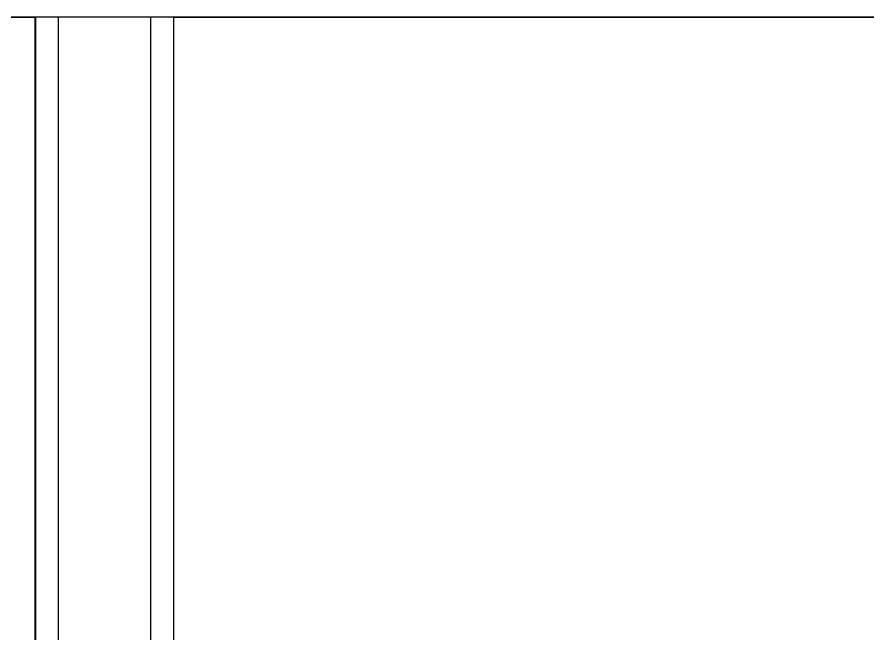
# Model space of a CAD drawing. Extents: x 1188826 to 1909461, y 608442 to 1651179.
# Drawn here: x 1661642 to 1662379, y 1033079 to 1033613 of the extents above; entities that cross this region are included whole.
import ezdxf

# ---------------------------------------------------------------- set-up
doc = ezdxf.new("R2010")
doc.units = 0
doc.header["$LTSCALE"] = 1000
doc.header["$MEASUREMENT"] = 0
doc.layers.add('窗', color=4, linetype='Continuous')
doc.layers.add('立面线', color=40, linetype='Continuous')

# ---------------------------------------------------------------- blocks, each defined once
blk = doc.blocks.new('EHYTERHT5EHTER')
at = {"layer": '窗', "ltscale": 3}
for points in [[(77363.13, -228180.6), (78173.39, -228180.6), (78173.39, -229130.6), (77363.13, -229130.6)], [(78293.39, -228180.6), (79228.66, -228180.6), (79228.66, -229130.6), (78293.39, -229130.6)]]:
    blk.add_lwpolyline(points, close=True, dxfattribs=at)

msp = doc.modelspace()

# ---------------------------------------------------------------- linework, layer by layer
at = {"layer": '立面线'}
for p, q in [((1670233.66, 1033613.42), (1659533.65, 1033613.42)), ((1661657.81, 1032663.42), (1661657.81, 1033613.42)), ((1661677.81, 1032663.42), (1661677.81, 1033613.42)), ((1661757.82, 1032663.42), (1661757.82, 1033613.42)), ((1661777.81, 1032663.42), (1661777.81, 1033613.42))]:
    msp.add_line(p, q, dxfattribs=at)

# ---------------------------------------------------------------- block references
at = {"layer": '窗'}
msp.add_blockref('EHYTERHT5EHTER', (1583484.46, 1261794.02), dxfattribs=at)

doc.saveas('drawing.dxf')
